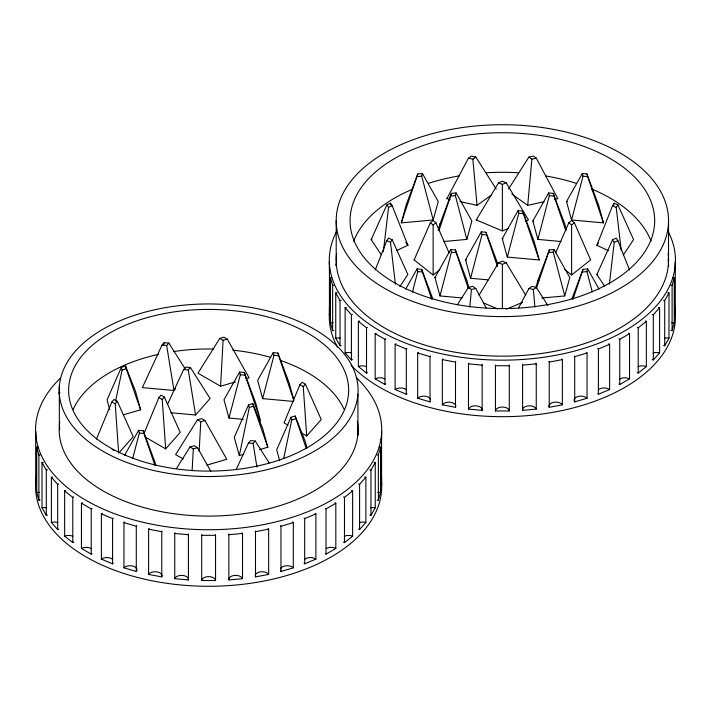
<?xml version="1.0" encoding="UTF-8"?>
<svg xmlns="http://www.w3.org/2000/svg" width="711" height="711" viewBox="0 0 711 711"><rect width="100%" height="100%" fill="white"/><g stroke="black" fill="none" stroke-linecap="round" stroke-linejoin="round"><path stroke-width="1.07" d="M433.141 274.997L433.141 224.969L435.905 222.765L433.141 220.57L430.368 222.765L414.14 259.915L433.123 274.988L439.896 269.629M192.112 470.771L193.312 448.908L189.988 446.988L176.426 468.593M199.142 451.281L200.76 421.765L197.427 419.846L175.617 454.605L183.234 459.004M220.588 386.251L223.094 340.338L219.77 338.418L197.96 373.177L220.588 386.251L235.43 381.878M35.692 476.699L35.692 484.689A6.923 3.999 0 0 0 36.305 484.662M329.424 307.108L329.424 315.106A6.923 3.999 0 0 0 330.037 315.08M380.963 484.662A6.923 3.999 0 0 0 381.576 484.689L381.576 476.699M674.695 315.08A6.923 3.999 0 0 0 675.308 315.106L675.308 307.108M469.811 307.063L471.42 289.466L468.451 287.351L457.386 304.717M543.995 201.737L527.695 205.355L531.89 159.157L528.931 157.042L508.543 189.028M383.398 251.516L388.535 207.434L386.846 204.892L390.508 203.186L392.196 205.728L407.874 245.295L396.462 250.627M609.363 284.222L614.233 242.353L612.544 239.811L616.206 238.105L617.895 240.638L629.555 270.064M115.626 401.057L122.088 370.049L121.35 367.365L125.545 366.129L135.57 391.53L140.591 409.785L123.767 414.726M243.651 454.32L239.296 455.6L249.321 407.474L248.583 404.79L252.778 403.564L262.803 428.955L267.825 447.21L259.399 449.69M283.707 458.444L291.732 419.952L290.995 417.268L295.189 416.033L305.215 441.433L306.974 447.85M379.274 447.103A6.923 3.999 0 0 1 380.536 447.139L378.368 455.031L378.368 500.26A6.923 3.999 0 0 1 377.159 500.064M380.536 447.139L380.536 492.368L378.368 500.26M673.015 277.521A6.923 3.999 0 0 1 674.268 277.557L672.099 285.449L672.099 330.668A6.923 3.999 0 0 1 670.891 330.482M674.268 277.557L674.268 322.776L672.099 330.668M613.735 205.337L614.233 203.186L617.895 204.892L633.572 239.616L623.209 255.187M163.619 344.755L164.161 342.649L168.809 343.075L185.02 368.582M132.717 458.391L139.365 433.035L138.627 430.351L143.284 430.777L154.465 460.959M243.233 419.357L228.978 418.059L240.336 374.741L239.598 372.057L244.255 372.484L255.605 402.684L260.599 420.939L244.255 372.484M293.145 401.404L262.635 398.622L273.993 355.313L273.255 352.629L277.912 353.047L289.261 383.247L293.652 399.271M412.478 291.874L417.801 271.593L417.064 268.909L421.721 269.336L432.812 298.833M462.186 297.962L439.985 295.936L451.458 252.165L450.721 249.481L455.378 249.899L466.851 280.418L469.002 288.284M488.368 279.894L470.575 278.268L482.058 234.497L481.32 231.813L485.969 232.239L497.593 263.283M507.298 257.071L518.772 213.3L518.035 210.616L522.683 211.043L534.165 241.562L539.205 259.977L507.298 257.071L502.259 238.647L518.035 210.616M561.13 241.527L537.889 239.403L549.372 195.632L548.634 192.948L553.282 193.374L564.756 223.894L566.338 229.662M598.422 204.475L603.452 222.881L571.546 219.975L583.029 176.204L582.291 173.52L586.939 173.937L598.298 204.448M401.288 222.872L406.328 204.466L417.801 173.937L422.45 173.52L438.234 201.551L433.195 219.975L401.288 222.881L417.801 173.937M433.195 219.975L421.721 176.204L422.45 173.52M438.243 230.257L439.985 223.894L451.458 193.374L456.107 192.948L471.891 220.988L466.851 239.403L443.886 241.5M438.891 230.746L451.458 193.374M466.851 239.403L455.378 195.632L456.107 192.948M535.872 287.813L537.889 280.418L549.372 249.899L554.02 249.481L569.795 277.512L564.756 295.936L541.8 298.025M536.441 288.328L549.372 249.899M564.756 295.936L553.282 252.165L554.02 249.481M572.968 299.349L583.029 269.336L587.677 268.909L599.106 289.208M592.263 291.874L586.939 271.593L587.677 268.909M571.928 298.833L583.029 269.336M375.186 270.064L386.846 240.638L388.535 238.105L392.196 239.811L407.874 274.535L399.866 286.551M608.616 250.779L596.867 245.295L612.544 205.728L614.233 203.186M96.438 439.096L111.876 401.893L114.018 399.466L117.351 401.395L133.215 436.696L118.746 453.076M143.862 433.79L158.891 397.591L161.033 395.174L164.365 397.094L180.221 432.395L165.672 448.863L162.224 399.511L164.365 397.094M301.064 432.715L306.717 435.967L321.248 419.517L305.401 384.198L302.068 382.278L299.926 384.695L284.062 422.903L287.937 425.142M555.673 252.885L568.836 222.765L571.608 220.57L574.372 222.765L590.601 259.915L571.608 274.997L564.712 269.531M121.35 367.365L107.041 399.911L109.707 409.616M248.583 404.79L234.275 437.345L239.287 455.582M290.995 417.268L276.686 449.814L279.645 460.586M381.265 254.778L371.169 239.616L386.846 204.892M604.572 286.106L596.867 274.535L612.544 239.811M164.161 342.649L162.028 345.075L142.351 387.619L173.964 390.517L175.493 388.793M167.618 404.186L183.634 369.56L185.775 367.134L190.424 367.56L210.101 398.533L195.578 415.002L170.631 412.718M236.105 469.722L248.459 443.015L250.601 440.589L255.249 441.016L269.14 462.879M374.022 462.372A6.923 3.999 0 0 1 375.257 462.523L370.973 470.122L370.973 515.351A6.923 3.999 0 0 1 369.827 515.048M375.257 462.523L375.257 507.743L370.973 515.351M667.753 292.79A6.923 3.999 0 0 1 668.989 292.941L664.705 300.54L664.705 345.759A6.923 3.999 0 0 1 663.567 345.466M668.989 292.941L668.989 338.16L664.705 345.759M450.196 199.4L446.899 198.662L468.451 158.18L471.42 156.073L475.81 157.042L496.198 189.028M518.666 307.765L528.931 288.488L531.89 286.373L536.29 287.351L547.941 305.632M124.629 455.227L138.627 430.351M239.598 372.057L223.992 399.795L228.978 418.041M273.255 352.629L257.649 380.367L262.635 398.604M405.643 289.208L417.064 268.909M439.976 295.927L434.945 277.512L450.721 249.481M470.575 278.259L465.536 259.844L481.32 231.813M537.889 239.394L532.85 220.988L548.634 192.948M571.546 219.966L566.507 201.551L582.291 173.52M502.357 230.906L476.246 219.939L498.562 182.798L502.375 181.198L506.179 182.798L528.495 219.939L525.651 221.139M479.036 295.243L498.562 262.741L502.375 261.141L506.179 262.741L525.705 295.243M395.387 284.222L390.508 242.353L392.196 239.811M621.21 250.414L616.206 207.434L617.895 204.892M596.876 245.286L598.378 243.029M364.699 476.983A6.923 3.999 0 0 1 365.872 477.241L359.588 484.36L359.588 529.579A6.923 3.999 0 0 1 358.54 529.18M365.872 477.241L365.872 522.461L359.588 529.579M658.43 307.401A6.923 3.999 0 0 1 659.604 307.65L653.32 314.777L653.32 359.997A6.923 3.999 0 0 1 652.271 359.597M659.604 307.65L659.604 352.878L653.32 359.997M173.964 390.517L166.676 345.502L168.809 343.075M195.578 415.002L188.291 369.987L190.424 367.56M256.929 467.02L253.116 443.442L255.249 441.016M118.586 452.063L115.209 403.812L117.351 401.395M306.708 435.967L303.259 386.615L305.401 384.198M351.527 490.563A6.923 3.999 0 0 1 352.62 490.928L344.48 497.389L344.48 542.617A6.923 3.999 0 0 1 343.555 542.129M352.62 490.928L352.62 536.147L344.48 542.617M645.259 320.981A6.923 3.999 0 0 1 646.352 321.336L638.211 327.807L638.211 373.026A6.923 3.999 0 0 1 637.287 372.537M646.352 321.336L646.352 366.565L638.211 373.026M414.149 259.906L414.682 259.479M571.608 274.997L571.608 224.969L574.372 222.765M468.451 158.18L472.851 159.157L475.81 157.042M446.908 198.653L447.45 198.271M459.981 201.569L477.045 205.355L491.381 195.134M528.931 288.488L533.33 289.466L536.29 287.351M335.823 503.246L326.029 508.898L326.029 554.118L335.823 548.465L335.823 503.246A6.923 3.999 0 0 0 334.837 502.793M629.555 333.663L619.761 339.316L619.761 384.535L629.555 378.883L629.555 333.663A6.923 3.999 0 0 0 628.568 333.21M388.535 207.434L392.196 205.728M371.186 239.607L371.889 239.278M614.233 242.353L617.895 240.638M596.885 274.526L597.587 274.197M597.8 393.601A6.923 3.999 0 0 0 598.422 394.232L609.62 389.539L609.62 344.311L598.422 349.012A6.923 3.999 0 0 1 597.8 348.381M304.068 563.192A6.923 3.999 0 0 0 304.69 563.823L315.888 559.122L315.888 513.902L304.69 518.595A6.923 3.999 0 0 1 304.068 517.963M498.562 182.798L502.375 184.398L506.179 182.798M476.263 219.939L476.974 219.637M508.525 228.329L502.375 230.915L502.375 184.398M498.562 262.741L502.375 264.341L506.179 262.741M506.516 309.116L522.718 302.308M574.71 356.664L574.71 401.884L587.046 398.258L587.046 353.038L574.71 356.664A6.923 3.999 0 0 1 574.275 355.98M280.543 570.791A6.923 3.999 0 0 0 280.978 571.475L293.314 567.84L293.314 522.621L280.978 526.247A6.923 3.999 0 0 1 280.543 525.571M219.77 338.418L223.965 337.183L227.289 339.103L249.099 377.852L245.926 378.794M223.094 340.338L227.289 339.103M197.427 419.846L201.622 418.61L204.955 420.53L226.765 459.279L206.794 465.163M200.76 421.765L204.955 420.53M189.988 446.988L194.183 445.753L197.507 447.672L210.803 471.304M193.312 448.908L197.507 447.672M122.088 370.049L126.282 368.813L140.591 409.785M249.321 407.474L253.516 406.248L267.825 447.21M291.732 419.952L295.927 418.717L306.299 448.419M528.931 157.042L533.33 156.073L536.29 158.18L557.842 198.662L554.731 199.356M531.89 159.157L536.29 158.18M468.451 287.351L472.851 286.373L475.81 288.488L486.075 307.765M471.42 289.466L475.81 288.488M549.23 362.077L549.23 407.305L562.392 404.835L562.392 359.606L549.23 362.077A6.923 3.999 0 0 1 548.972 361.366M255.498 531.668L255.498 576.888L268.66 574.417L268.66 529.197L255.498 531.668A6.923 3.999 0 0 1 255.24 530.957M536.254 363.881L522.585 365.125L522.585 410.354L536.254 409.101L536.254 363.881A6.923 3.999 0 0 0 535.925 363.179M242.522 533.463L228.853 534.716L228.853 579.936L242.522 578.683L242.522 533.463A6.923 3.999 0 0 0 242.193 532.761M417.064 176.63L421.721 176.204M450.721 196.058L455.378 195.632M407.243 204.377L406.328 204.466M439.985 223.894L440.9 223.814M548.634 252.583L553.282 252.165M582.291 272.02L586.939 271.593M537.907 280.418L538.805 280.338M509.289 365.73L495.443 365.73L495.443 410.958L509.289 410.958L509.289 365.73A6.923 3.999 0 0 0 509.147 365.01M215.557 535.321L201.711 535.321L201.711 580.54L215.557 580.54L215.557 535.321A6.923 3.999 0 0 0 215.415 534.592M482.147 365.125L468.478 363.881L468.478 409.101L482.147 410.354L482.147 365.125A6.923 3.999 0 0 0 482.209 364.405M188.415 534.716L174.746 533.463L174.746 578.683L188.415 579.936L188.415 534.716A6.923 3.999 0 0 0 188.477 533.988M583.029 176.204L587.677 176.63L603.452 222.881M549.372 195.632L554.02 196.058L565.849 230.746M567.405 201.631L566.507 201.551M518.772 213.3L523.42 213.727L539.205 259.977M533.748 221.068L532.85 220.988M482.058 234.497L486.706 234.923L497.46 266.456M503.13 238.727L502.277 238.656M451.458 252.165L456.107 252.583L468.3 288.328M465.563 259.853L466.549 259.942M417.801 271.593L422.45 272.02L431.773 299.349M434.963 277.512L435.95 277.61M162.028 345.075L166.676 345.502M273.993 355.313L278.641 355.731L293.901 400.462M240.336 374.741L244.984 375.168M183.634 369.56L188.291 369.987M139.365 433.035L144.013 433.461L155.016 465.714M248.459 443.015L253.116 443.442M455.502 362.077L442.34 359.606L442.34 404.835L455.502 407.305L455.502 362.077A6.923 3.999 0 0 0 455.76 361.366M161.77 531.668L148.608 529.197L148.608 574.417L161.77 576.888L161.77 531.668A6.923 3.999 0 0 0 162.028 530.957M430.457 355.98A6.923 3.999 0 0 1 430.022 356.664L417.686 353.038L417.686 398.258L430.022 401.884A6.923 3.999 0 0 0 430.457 401.208M136.29 526.247L123.954 522.621L123.954 567.84L136.29 571.475L136.29 526.247A6.923 3.999 0 0 0 136.725 525.571M406.932 348.381A6.923 3.999 0 0 1 406.31 349.012L395.112 344.311L395.112 389.539L406.31 394.232A6.923 3.999 0 0 0 406.932 393.601M113.2 517.963A6.923 3.999 0 0 1 112.578 518.595L101.38 513.902L101.38 559.122L112.578 563.823A6.923 3.999 0 0 0 113.2 563.192M483.427 302.904L497.576 308.841M612.544 205.728L616.206 207.434M386.846 240.638L390.508 242.353M384.971 384.535L384.971 339.316L375.177 333.663L375.177 378.883L384.971 384.535A6.923 3.999 0 0 0 385.753 383.967M91.239 554.118L91.239 508.898L81.445 503.246L81.445 548.465L91.239 554.118A6.923 3.999 0 0 0 92.021 553.558M299.926 384.695L303.259 386.615M158.891 397.591L162.224 399.511M111.876 401.893L115.209 403.812M145.026 436.954L165.654 448.854M112.08 449.361L113.956 450.445M511.849 194.05L527.678 205.346M367.445 372.537A6.923 3.999 0 0 1 366.52 373.026L366.52 327.807L358.38 321.336A6.923 3.999 0 0 1 359.473 320.981M366.52 373.026L358.38 366.565L358.38 321.336M73.713 542.129A6.923 3.999 0 0 1 72.789 542.617L72.789 497.389L64.648 490.928A6.923 3.999 0 0 1 65.741 490.563M72.789 542.617L64.648 536.147L64.648 490.928M568.836 222.765L571.608 224.969M430.368 222.765L433.141 224.969M352.46 359.597A6.923 3.999 0 0 1 351.412 359.997L351.412 314.777L345.128 307.65A6.923 3.999 0 0 1 346.301 307.401M351.412 359.997L345.128 352.878L345.128 307.65M58.729 529.18A6.923 3.999 0 0 1 57.68 529.579L57.68 484.36L51.396 477.241A6.923 3.999 0 0 1 52.57 476.983M57.68 529.579L51.396 522.461L51.396 477.241M406.061 242.575L407.83 245.224M406.061 242.575L407.874 245.295M341.173 345.466A6.923 3.999 0 0 1 340.027 345.759L340.027 300.54L335.743 292.941A6.923 3.999 0 0 1 336.978 292.79M340.027 345.759L335.743 338.16L335.743 292.941M47.433 515.048A6.923 3.999 0 0 1 46.295 515.351L46.295 470.122L42.011 462.523A6.923 3.999 0 0 1 43.247 462.372M46.295 515.351L42.011 507.743L42.011 462.523M435.905 222.765L449.068 252.885M333.841 330.482A6.923 3.999 0 0 1 332.632 330.668L332.632 285.449L330.464 277.557A6.923 3.999 0 0 1 331.726 277.521M332.632 330.668L330.464 322.776L330.464 277.557M40.109 500.064A6.923 3.999 0 0 1 38.901 500.26L38.901 455.031L36.732 447.139A6.923 3.999 0 0 1 37.985 447.103M38.901 500.26L36.732 492.368L36.732 447.139M295.189 416.033L295.927 418.717M252.778 403.564L253.516 406.248M125.545 366.129L126.282 368.813M586.939 173.937L587.677 176.63M553.282 193.374L554.02 196.058M522.683 211.043L523.42 213.727M485.969 232.239L486.706 234.923M455.378 249.899L456.107 252.583M421.721 269.336L422.45 272.02M277.912 353.047L278.641 355.731M154.643 460.995L155.807 465.261M143.284 430.777L144.013 433.461M390.508 203.186L391.006 205.337M533.33 289.466L534.93 307.063M472.851 159.157L477.045 205.355M675.308 315.106L675.308 261.888L675.308 269.878A6.923 3.999 0 0 1 674.695 269.86M668.527 220.659A166.161 95.932 0 0 1 419.286 303.739A166.161 95.932 0 0 1 419.286 137.579A166.161 95.932 0 0 1 668.527 220.659L668.527 260.226M598.422 349.012L598.422 394.232M502.375 264.341L502.375 308.636M430.022 356.664L430.022 401.884M406.31 349.012L406.31 394.232M381.576 484.689L381.576 431.47L381.576 439.46A6.923 3.999 0 0 1 380.963 439.442M357.935 394.161A149.452 86.289 0 0 1 128.104 462.932A149.452 86.289 0 0 1 139.863 313.631A149.452 86.289 0 0 1 357.935 394.161L357.935 433.737M336.205 220.659L336.205 260.226M329.424 315.106L329.424 261.888L329.424 269.878A6.923 3.999 0 0 0 330.037 269.86M304.69 518.595L304.69 563.823M280.978 526.247L280.978 571.475M112.578 518.595L112.578 563.823M59.333 386.322L59.333 425.898M35.692 484.689L35.692 431.47L35.692 439.46A6.923 3.999 0 0 0 36.305 439.442M668.1 253.383A166.161 95.932 0 0 1 502.366 356.158A166.161 95.932 0 0 1 336.632 253.383M353.643 241.242A152.314 87.942 0 0 1 412.211 189.348M428.457 183.34A152.314 87.942 0 0 1 459.342 175.875M486.635 172.764A152.314 87.942 0 0 1 518.097 172.764M545.39 175.875A152.314 87.942 0 0 1 576.274 183.34M591.57 188.948A152.314 87.942 0 0 1 651.089 241.242M336.205 265.878A166.161 95.932 0 0 1 336.632 259.035M668.1 259.035A166.161 95.932 0 0 1 668.527 265.878M668.642 266.598A6.923 3.999 0 0 1 668.642 265.167M668.331 231.857A173.084 99.931 0 0 1 502.366 360.157A173.084 99.931 0 0 1 336.401 231.857M675.299 312.627A173.084 99.931 0 0 1 549.203 412.958A173.084 99.931 0 0 1 351.03 365.25M337.441 347.075A173.084 99.931 0 0 1 329.362 313.658M335.947 264.794A6.923 3.999 0 0 1 336.179 265.532M330.464 322.776A6.923 3.999 0 0 1 333.041 322.856M333.841 285.253A6.923 3.999 0 0 1 332.632 285.449M335.743 338.16A6.923 3.999 0 0 1 340.329 338.276M341.173 300.238A6.923 3.999 0 0 1 340.027 300.54M345.128 352.878A6.923 3.999 0 0 1 351.643 353.02M352.46 314.378A6.923 3.999 0 0 1 351.412 314.777M358.38 366.565A6.923 3.999 0 0 1 366.627 366.707M367.445 327.318A6.923 3.999 0 0 1 366.52 327.807M375.177 378.883A6.923 3.999 0 0 1 384.873 378.936M385.753 338.747A6.923 3.999 0 0 1 384.971 339.316M375.177 333.663A6.923 3.999 0 0 1 376.163 333.21M395.112 389.539A6.923 3.999 0 0 1 406.452 389.788M395.112 344.311A6.923 3.999 0 0 1 395.956 343.777M417.686 398.258A6.923 3.999 0 0 1 424.707 396.178A6.923 3.999 0 0 1 430.537 399.253M417.686 353.038A6.923 3.999 0 0 1 418.37 352.425M442.34 404.835A6.923 3.999 0 0 1 451.023 402.346A6.923 3.999 0 0 1 455.502 407.305M442.34 359.606A6.923 3.999 0 0 1 442.855 358.948M468.478 409.101A6.923 3.999 0 0 1 476.37 405.857A6.923 3.999 0 0 1 482.147 410.354M468.478 363.881A6.923 3.999 0 0 1 468.807 363.179M495.443 410.958A6.923 3.999 0 0 1 502.366 407.039A6.923 3.999 0 0 1 509.289 410.958M495.443 365.73A6.923 3.999 0 0 1 495.585 365.01M522.585 410.354A6.923 3.999 0 0 1 528.362 405.857A6.923 3.999 0 0 1 536.254 409.101M522.585 365.125A6.923 3.999 0 0 1 522.523 364.405M549.23 407.305A6.923 3.999 0 0 1 553.709 402.346A6.923 3.999 0 0 1 562.392 404.835M561.877 358.948A6.923 3.999 0 0 1 562.392 359.606M574.71 401.884A6.923 3.999 0 0 1 577.803 396.578A6.923 3.999 0 0 1 587.046 398.258M586.362 352.425A6.923 3.999 0 0 1 587.046 353.038M598.28 389.788A6.923 3.999 0 0 1 609.62 389.539M608.776 343.777A6.923 3.999 0 0 1 609.62 344.311M619.761 384.535A6.923 3.999 0 0 1 618.979 383.967M619.441 379.203A6.923 3.999 0 0 1 629.555 378.883M619.761 339.316A6.923 3.999 0 0 1 618.979 338.747M638.105 366.707A6.923 3.999 0 0 1 646.352 366.565M638.211 327.807A6.923 3.999 0 0 1 637.287 327.318M653.089 353.02A6.923 3.999 0 0 1 659.604 352.878M653.32 314.777A6.923 3.999 0 0 1 652.271 314.378M664.403 338.276A6.923 3.999 0 0 1 668.989 338.16M664.705 300.54A6.923 3.999 0 0 1 663.567 300.238M671.699 322.856A6.923 3.999 0 0 1 674.268 322.776M672.099 285.449A6.923 3.999 0 0 1 670.891 285.253M357.349 421.25A149.452 86.289 0 0 1 209.238 516.097A149.452 86.289 0 0 1 59.804 421.934M73.055 409.634A140.014 80.841 0 0 1 158.562 354.327M173.742 351.527A140.014 80.841 0 0 1 213.887 349.03M232.701 350.176A140.014 80.841 0 0 1 270.429 357.278M280.694 360.504A140.014 80.841 0 0 1 343.964 409.065M59.52 429.675A149.452 86.289 0 0 1 59.795 427.631M358.033 433.043A149.452 86.289 0 0 1 358.086 435.096M356.175 377.568A173.084 99.931 0 0 1 321.443 505.601A173.084 99.931 0 0 1 96.972 506.17A173.084 99.931 0 0 1 60.311 378.314M381.638 483.24A173.084 99.931 0 0 1 207.736 586.273A173.084 99.931 0 0 1 35.701 482.209M59.92 392.525A6.923 3.999 0 0 1 58.489 393.334M36.732 492.368A6.923 3.999 0 0 1 39.301 492.439M40.109 454.844A6.923 3.999 0 0 1 38.901 455.031M42.011 507.743A6.923 3.999 0 0 1 46.597 507.858M47.433 469.82A6.923 3.999 0 0 1 46.295 470.122M51.396 522.461A6.923 3.999 0 0 1 57.911 522.603M58.729 483.96A6.923 3.999 0 0 1 57.68 484.36M64.648 536.147A6.923 3.999 0 0 1 72.895 536.29M73.713 496.9A6.923 3.999 0 0 1 72.789 497.389M81.445 548.465A6.923 3.999 0 0 1 91.559 548.785M92.021 508.329A6.923 3.999 0 0 1 91.239 508.898M81.445 503.246A6.923 3.999 0 0 1 82.432 502.793M101.38 559.122A6.923 3.999 0 0 1 112.72 559.37M101.38 513.902A6.923 3.999 0 0 1 102.224 513.36M123.954 567.84A6.923 3.999 0 0 1 133.197 566.169A6.923 3.999 0 0 1 136.29 571.475M123.954 522.621A6.923 3.999 0 0 1 124.638 522.016M148.608 574.417A6.923 3.999 0 0 1 157.291 571.928A6.923 3.999 0 0 1 161.77 576.888M148.608 529.197A6.923 3.999 0 0 1 149.123 528.531M174.746 578.683A6.923 3.999 0 0 1 182.638 575.439A6.923 3.999 0 0 1 188.415 579.936M174.746 533.463A6.923 3.999 0 0 1 175.075 532.761M201.711 580.54A6.923 3.999 0 0 1 208.634 576.621A6.923 3.999 0 0 1 215.557 580.54M201.711 535.321A6.923 3.999 0 0 1 201.853 534.592M228.853 579.936A6.923 3.999 0 0 1 234.63 575.439A6.923 3.999 0 0 1 242.522 578.683M228.853 534.716A6.923 3.999 0 0 1 228.791 533.988M255.498 576.888A6.923 3.999 0 0 1 259.977 571.928A6.923 3.999 0 0 1 268.66 574.417M268.145 528.531A6.923 3.999 0 0 1 268.66 529.197M280.463 568.844A6.923 3.999 0 0 1 286.293 565.769A6.923 3.999 0 0 1 293.314 567.84M292.63 522.016A6.923 3.999 0 0 1 293.314 522.621M304.548 559.37A6.923 3.999 0 0 1 315.888 559.122M315.044 513.36A6.923 3.999 0 0 1 315.888 513.902M326.029 554.118A6.923 3.999 0 0 1 325.247 553.558M326.127 548.528A6.923 3.999 0 0 1 335.823 548.465M326.029 508.898A6.923 3.999 0 0 1 325.247 508.329M344.373 536.29A6.923 3.999 0 0 1 352.62 536.147M344.48 497.389A6.923 3.999 0 0 1 343.555 496.9M359.357 522.603A6.923 3.999 0 0 1 365.872 522.461M359.588 484.36A6.923 3.999 0 0 1 358.54 483.96M370.671 507.858A6.923 3.999 0 0 1 375.257 507.743M370.973 470.122A6.923 3.999 0 0 1 369.827 469.82M377.959 492.439A6.923 3.999 0 0 1 380.536 492.368M378.368 455.031A6.923 3.999 0 0 1 377.159 454.844M412.993 291.865A152.314 87.942 0 0 0 653.862 229.742A152.314 87.942 0 0 0 440.242 140.369A152.314 87.942 0 0 0 412.993 291.865M133.188 458.346A140.014 80.841 0 0 0 348.506 393.912A140.014 80.841 0 0 0 144.209 318.475A140.014 80.841 0 0 0 133.188 458.346"/></g></svg>
